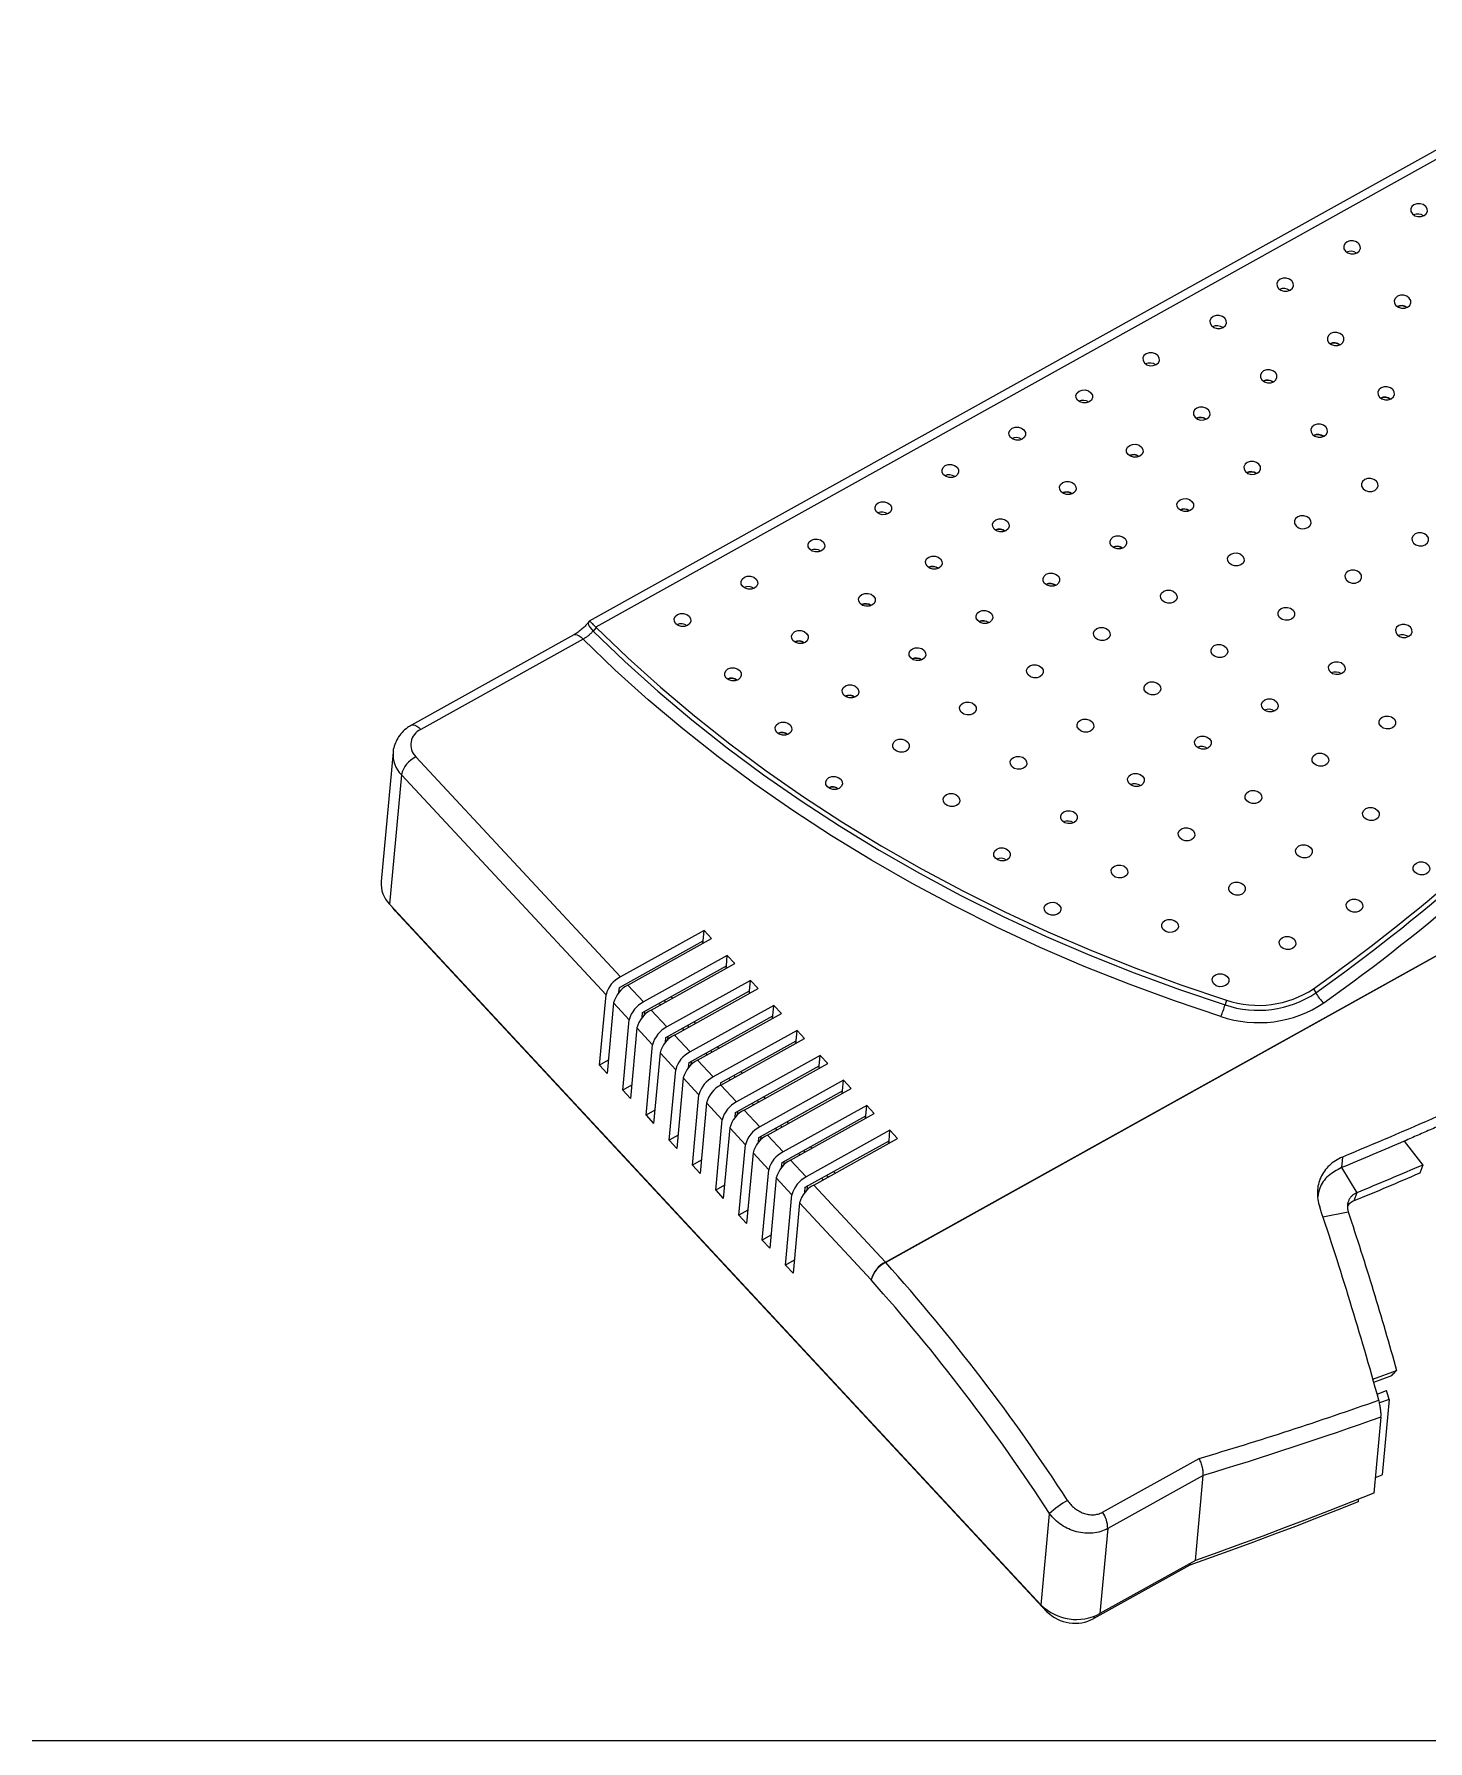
# Model space of a CAD drawing. Header units: inches. Extents: x 1230 to 3313, y 237 to 1043.
# Drawn here: x 1659.7 to 1742.6, y 631.4 to 732.9 of the extents above; entities that cross this region are included whole.
import ezdxf

# ---------------------------------------------------------------- set-up
doc = ezdxf.new("R2010")
doc.units = ezdxf.units.IN

msp = doc.modelspace()

# ---------------------------------------------------------------- linework, layer by layer
at = {"color": 7, "linetype": 'Continuous', "lineweight": 15}
for p, q in [((1755.508, 732.923), (1692.712, 697.983)), ((1756.212, 732.759), (1693.094, 697.641)), ((1710.334, 659.851), (1796.607, 707.852)), ((1796.625, 707.833), (1710.352, 659.831)), ((1692.709, 697.981), (1692.661, 697.921)), ((1691.793, 697.178), (1682.133, 691.803)), ((1692.336, 696.924), (1682.676, 691.55)), ((1693.112, 697.622), (1692.935, 697.402)), ((1681.032, 690.189), (1680.323, 682.493)), ((1682.383, 689.915), (1694.559, 676.818)), ((1681.529, 688.851), (1680.82, 681.156)), ((1693.705, 675.754), (1681.529, 688.851)), ((1719.603, 639.441), (1680.82, 681.156)), ((1681.161, 680.757), (1680.993, 680.969)), ((1719.945, 639.042), (1681.161, 680.757)), ((1699.54, 679.59), (1694.559, 676.818)), ((1699.483, 678.969), (1699.54, 679.59)), ((1699.991, 679.105), (1699.54, 679.59)), ((1694.502, 676.198), (1699.483, 678.969)), ((1695.01, 676.333), (1699.991, 679.105)), ((1699.469, 678.814), (1699.483, 678.969)), ((1695.885, 674.71), (1700.866, 677.482)), ((1700.923, 678.102), (1695.942, 675.331)), ((1696.393, 674.846), (1701.374, 677.617)), ((1700.852, 677.326), (1700.866, 677.482)), ((1700.866, 677.482), (1700.923, 678.102)), ((1701.374, 677.617), (1700.923, 678.102)), ((1702.306, 676.615), (1697.325, 673.843)), ((1702.249, 675.994), (1702.306, 676.615)), ((1702.757, 676.13), (1702.306, 676.615)), ((1693.319, 671.565), (1693.705, 675.754)), ((1694.473, 675.891), (1694.502, 676.198)), ((1695.01, 676.333), (1695.942, 675.331)), ((1697.165, 675.423), (1697.255, 675.326)), ((1697.268, 673.223), (1702.249, 675.994)), ((1697.654, 675.547), (1697.564, 675.644)), ((1697.776, 673.358), (1702.757, 676.13)), ((1702.235, 675.839), (1702.249, 675.994)), ((1730.629, 675.437), (1730.547, 675.159)), ((1735.812, 676.119), (1735.944, 675.869)), ((1694.156, 675.269), (1693.77, 671.08)), ((1695.088, 674.267), (1694.156, 675.269)), ((1695.856, 674.403), (1695.885, 674.71)), ((1696.001, 674.775), (1695.978, 674.533)), ((1696.393, 674.846), (1697.325, 673.843)), ((1696.852, 675.248), (1696.942, 675.151)), ((1698.651, 671.735), (1703.632, 674.507)), ((1703.689, 675.127), (1698.708, 672.356)), ((1699.159, 671.871), (1704.14, 674.642)), ((1703.618, 674.351), (1703.632, 674.507)), ((1703.632, 674.507), (1703.689, 675.127)), ((1704.14, 674.642), (1703.689, 675.127)), ((1694.702, 670.078), (1695.088, 674.267)), ((1695.539, 673.782), (1695.153, 669.593)), ((1696.471, 672.779), (1695.539, 673.782)), ((1698.235, 673.761), (1698.325, 673.664)), ((1698.548, 673.935), (1698.638, 673.838)), ((1699.037, 674.06), (1698.947, 674.157)), ((1705.072, 673.64), (1700.091, 670.868)), ((1705.015, 673.019), (1705.072, 673.64)), ((1705.523, 673.155), (1705.072, 673.64)), ((1696.085, 668.59), (1696.471, 672.779)), ((1697.239, 672.916), (1697.268, 673.223)), ((1697.383, 673.287), (1697.361, 673.045)), ((1697.776, 673.358), (1698.708, 672.356)), ((1699.931, 672.448), (1700.021, 672.351)), ((1700.42, 672.572), (1700.33, 672.669)), ((1700.512, 670.514), (1705.015, 673.019)), ((1700.542, 670.383), (1705.523, 673.155)), ((1705, 672.864), (1705.015, 673.019)), ((1693.841, 671.856), (1693.319, 671.565)), ((1693.319, 671.565), (1693.77, 671.08)), ((1696.922, 672.294), (1696.536, 668.105)), ((1697.854, 671.292), (1696.922, 672.294)), ((1698.622, 671.428), (1698.651, 671.735)), ((1698.766, 671.8), (1698.744, 671.558)), ((1699.159, 671.871), (1700.091, 670.868)), ((1699.618, 672.273), (1699.708, 672.176)), ((1701.417, 668.76), (1706.398, 671.532)), ((1706.455, 672.152), (1701.474, 669.381)), ((1701.925, 668.896), (1706.906, 671.667)), ((1706.383, 671.376), (1706.398, 671.532)), ((1706.398, 671.532), (1706.455, 672.152)), ((1706.906, 671.667), (1706.455, 672.152)), ((1695.224, 670.369), (1694.702, 670.078)), ((1697.468, 667.103), (1697.854, 671.292)), ((1698.305, 670.807), (1697.919, 666.618)), ((1699.237, 669.804), (1698.305, 670.807)), ((1700.512, 670.514), (1700.497, 670.358)), ((1700.542, 670.383), (1701.474, 669.381)), ((1701.001, 670.786), (1701.091, 670.689)), ((1701.314, 670.96), (1701.404, 670.863)), ((1701.803, 671.085), (1701.713, 671.182)), ((1707.838, 670.665), (1702.857, 667.893)), ((1707.781, 670.044), (1707.838, 670.665)), ((1708.289, 670.18), (1707.838, 670.665)), ((1694.702, 670.078), (1695.153, 669.593)), ((1698.851, 665.615), (1699.237, 669.804)), ((1699.688, 669.319), (1699.302, 665.13)), ((1700.62, 668.317), (1699.688, 669.319)), ((1702.697, 669.473), (1702.787, 669.376)), ((1702.8, 667.273), (1707.781, 670.044)), ((1703.186, 669.597), (1703.096, 669.694)), ((1703.308, 667.408), (1708.289, 670.18)), ((1707.766, 669.889), (1707.781, 670.044)), ((1696.607, 668.881), (1696.085, 668.59)), ((1696.085, 668.59), (1696.536, 668.105)), ((1700.234, 664.128), (1700.62, 668.317)), ((1701.388, 668.453), (1701.417, 668.76)), ((1701.532, 668.825), (1701.51, 668.583)), ((1701.925, 668.896), (1702.857, 667.893)), ((1702.384, 669.298), (1702.474, 669.201)), ((1704.183, 665.785), (1709.164, 668.557)), ((1709.221, 669.177), (1704.24, 666.406)), ((1704.691, 665.921), (1709.672, 668.692)), ((1709.149, 668.401), (1709.164, 668.557)), ((1709.164, 668.557), (1709.221, 669.177)), ((1709.672, 668.692), (1709.221, 669.177)), ((1697.99, 667.394), (1697.468, 667.103)), ((1701.071, 667.832), (1700.685, 663.643)), ((1702.003, 666.829), (1701.071, 667.832)), ((1702.915, 667.337), (1702.893, 667.095)), ((1703.308, 667.408), (1704.24, 666.406)), ((1703.767, 667.811), (1703.857, 667.714)), ((1704.08, 667.985), (1704.17, 667.888)), ((1704.569, 668.11), (1704.479, 668.207)), ((1710.604, 667.69), (1705.623, 664.918)), ((1710.547, 667.069), (1710.604, 667.69)), ((1711.055, 667.205), (1710.604, 667.69)), ((1697.468, 667.103), (1697.919, 666.618)), ((1701.617, 662.64), (1702.003, 666.829)), ((1702.454, 666.344), (1702.068, 662.155)), ((1703.386, 665.342), (1702.454, 666.344)), ((1702.771, 666.966), (1702.8, 667.273)), ((1705.15, 666.323), (1705.24, 666.226)), ((1705.463, 666.498), (1705.553, 666.401)), ((1705.566, 664.298), (1710.547, 667.069)), ((1705.952, 666.622), (1705.862, 666.719)), ((1706.074, 664.433), (1711.055, 667.205)), ((1710.532, 666.914), (1710.547, 667.069)), ((1699.373, 665.906), (1698.851, 665.615)), ((1698.851, 665.615), (1699.302, 665.13)), ((1703, 661.153), (1703.386, 665.342)), ((1704.154, 665.478), (1704.183, 665.785)), ((1704.298, 665.85), (1704.276, 665.608)), ((1704.691, 665.921), (1705.623, 664.918)), ((1737.528, 666.099), (1737.47, 665.468)), ((1737.47, 665.468), (1738.377, 663.973)), ((1742.305, 665.626), (1742.129, 665.142)), ((1700.756, 664.419), (1700.234, 664.128)), ((1703.837, 664.857), (1703.451, 660.668)), ((1704.769, 663.854), (1703.837, 664.857)), ((1705.537, 663.991), (1705.566, 664.298)), ((1705.681, 664.362), (1705.659, 664.12)), ((1706.074, 664.433), (1710.334, 659.851)), ((1706.533, 664.836), (1706.623, 664.739)), ((1706.846, 665.01), (1706.936, 664.913)), ((1707.335, 665.135), (1707.245, 665.232)), ((1700.234, 664.128), (1700.685, 663.643)), ((1704.383, 659.665), (1704.769, 663.854)), ((1705.22, 663.369), (1704.834, 659.18)), ((1709.48, 658.787), (1705.22, 663.369)), ((1738.377, 663.973), (1738.212, 663.485)), ((1702.139, 662.931), (1701.617, 662.64)), ((1701.617, 662.64), (1702.068, 662.155)), ((1703.522, 661.444), (1703, 661.153)), ((1703, 661.153), (1703.451, 660.668)), ((1704.905, 659.956), (1704.383, 659.665)), ((1704.383, 659.665), (1704.834, 659.18)), ((1739.337, 652.883), (1740.755, 653.403)), ((1739.389, 652.701), (1740.463, 653.098)), ((1740.463, 653.098), (1740.554, 653.193)), ((1739.589, 651.998), (1740.156, 652.204)), ((1740.302, 651.68), (1739.732, 651.474)), ((1740.302, 651.68), (1739.889, 647.198)), ((1739.824, 650.63), (1739.407, 646.105)), ((1723.25, 644.963), (1729.003, 648.164)), ((1729.244, 647.154), (1723.565, 643.995)), ((1728.777, 642.092), (1729.243, 647.15)), ((1738.475, 645.732), (1738.46, 645.576)), ((1719.603, 639.441), (1720.104, 644.878)), ((1723.565, 643.995), (1723.099, 638.933)), ((1728.777, 642.092), (1723.099, 638.933)), ((1728.466, 641.919), (1728.457, 641.816)), ((1728.457, 641.816), (1722.741, 638.636))]:
    msp.add_line(p, q, dxfattribs=at)
at = {"color": 8, "linetype": 'Continuous', "lineweight": 15}
for p, q in [((1681.164, 680.786), (1681.161, 680.757)), ((1736.369, 662.545), (1737.877, 662.83)), ((1719.953, 639.134), (1719.945, 639.042)), ((1722.754, 638.774), (1722.741, 638.636))]:
    msp.add_line(p, q, dxfattribs=at)
msp.add_line((1959.076, 631.358), (1659.563, 631.358))
at = {"color": 7, "linetype": 'Continuous', "lineweight": 15, "flags": 128}
for points in [[(1741.69, 722.226), (1741.836, 722.119), (1742.02, 722.062), (1742.214, 722.064), (1742.389, 722.124), (1742.519, 722.233), (1742.583, 722.375), (1742.572, 722.528), (1742.487, 722.669), (1742.342, 722.776), (1742.158, 722.833), (1741.963, 722.831), (1741.788, 722.771), (1741.658, 722.661), (1741.594, 722.519), (1741.606, 722.366), (1741.69, 722.226)], [(1737.705, 720.008), (1737.851, 719.902), (1738.035, 719.845), (1738.229, 719.847), (1738.404, 719.907), (1738.534, 720.016), (1738.598, 720.158), (1738.587, 720.311), (1738.502, 720.452), (1738.357, 720.559), (1738.173, 720.616), (1737.979, 720.614), (1737.803, 720.554), (1737.674, 720.444), (1737.609, 720.302), (1737.621, 720.149), (1737.705, 720.008)], [(1733.72, 717.791), (1733.866, 717.684), (1734.05, 717.628), (1734.244, 717.629), (1734.42, 717.69), (1734.549, 717.799), (1734.613, 717.941), (1734.602, 718.094), (1734.517, 718.235), (1734.372, 718.342), (1734.188, 718.398), (1733.994, 718.397), (1733.818, 718.336), (1733.689, 718.227), (1733.625, 718.085), (1733.636, 717.932), (1733.72, 717.791)], [(1740.712, 716.775), (1740.857, 716.668), (1741.041, 716.611), (1741.236, 716.613), (1741.411, 716.673), (1741.541, 716.783), (1741.605, 716.925), (1741.594, 717.078), (1741.509, 717.218), (1741.363, 717.325), (1741.179, 717.382), (1740.985, 717.38), (1740.81, 717.32), (1740.68, 717.21), (1740.616, 717.068), (1740.627, 716.915), (1740.712, 716.775)], [(1729.736, 715.574), (1729.881, 715.467), (1730.065, 715.41), (1730.259, 715.412), (1730.435, 715.473), (1730.564, 715.582), (1730.628, 715.724), (1730.617, 715.877), (1730.533, 716.018), (1730.387, 716.125), (1730.203, 716.181), (1730.009, 716.18), (1729.833, 716.119), (1729.704, 716.01), (1729.64, 715.868), (1729.651, 715.715), (1729.736, 715.574)], [(1736.727, 714.558), (1736.872, 714.451), (1737.056, 714.394), (1737.251, 714.396), (1737.426, 714.456), (1737.556, 714.565), (1737.62, 714.708), (1737.609, 714.86), (1737.524, 715.001), (1737.379, 715.108), (1737.195, 715.165), (1737, 715.163), (1736.825, 715.103), (1736.695, 714.993), (1736.631, 714.851), (1736.642, 714.698), (1736.727, 714.558)], [(1725.751, 713.357), (1725.896, 713.25), (1726.08, 713.193), (1726.274, 713.195), (1726.45, 713.255), (1726.579, 713.365), (1726.643, 713.507), (1726.632, 713.66), (1726.548, 713.8), (1726.402, 713.907), (1726.218, 713.964), (1726.024, 713.962), (1725.848, 713.902), (1725.719, 713.793), (1725.655, 713.651), (1725.666, 713.498), (1725.751, 713.357)], [(1732.742, 712.341), (1732.887, 712.234), (1733.071, 712.177), (1733.266, 712.179), (1733.441, 712.239), (1733.571, 712.348), (1733.635, 712.49), (1733.624, 712.643), (1733.539, 712.784), (1733.394, 712.891), (1733.21, 712.948), (1733.015, 712.946), (1732.84, 712.886), (1732.71, 712.776), (1732.646, 712.634), (1732.657, 712.481), (1732.742, 712.341)], [(1722.563, 711.583), (1722.647, 711.443), (1722.659, 711.29), (1722.594, 711.148), (1722.465, 711.038), (1722.289, 710.978), (1722.095, 710.976), (1721.911, 711.033), (1721.766, 711.14), (1721.681, 711.281), (1721.67, 711.434), (1721.734, 711.576), (1721.864, 711.685), (1722.039, 711.745), (1722.233, 711.747), (1722.417, 711.69), (1722.563, 711.583)], [(1739.733, 711.324), (1739.879, 711.217), (1740.063, 711.16), (1740.257, 711.162), (1740.433, 711.222), (1740.562, 711.332), (1740.626, 711.474), (1740.615, 711.627), (1740.53, 711.767), (1740.385, 711.874), (1740.201, 711.931), (1740.007, 711.929), (1739.831, 711.869), (1739.702, 711.76), (1739.638, 711.618), (1739.649, 711.465), (1739.733, 711.324)], [(1728.757, 710.123), (1728.902, 710.017), (1729.086, 709.96), (1729.281, 709.961), (1729.456, 710.022), (1729.586, 710.131), (1729.65, 710.273), (1729.639, 710.426), (1729.554, 710.567), (1729.409, 710.674), (1729.225, 710.731), (1729.03, 710.729), (1728.855, 710.668), (1728.725, 710.559), (1728.661, 710.417), (1728.672, 710.264), (1728.757, 710.123)], [(1718.578, 709.366), (1718.663, 709.226), (1718.674, 709.073), (1718.61, 708.931), (1718.48, 708.821), (1718.305, 708.761), (1718.11, 708.759), (1717.926, 708.816), (1717.781, 708.923), (1717.696, 709.063), (1717.685, 709.216), (1717.749, 709.358), (1717.879, 709.468), (1718.054, 709.528), (1718.249, 709.53), (1718.432, 709.473), (1718.578, 709.366)], [(1735.748, 709.107), (1735.894, 709), (1736.078, 708.943), (1736.272, 708.945), (1736.448, 709.005), (1736.577, 709.115), (1736.641, 709.257), (1736.63, 709.41), (1736.545, 709.55), (1736.4, 709.657), (1736.216, 709.714), (1736.022, 709.712), (1735.846, 709.652), (1735.717, 709.542), (1735.653, 709.4), (1735.664, 709.247), (1735.748, 709.107)], [(1725.569, 708.35), (1725.654, 708.209), (1725.665, 708.056), (1725.601, 707.914), (1725.471, 707.805), (1725.296, 707.744), (1725.102, 707.743), (1724.918, 707.799), (1724.772, 707.906), (1724.687, 708.047), (1724.676, 708.2), (1724.74, 708.342), (1724.87, 708.451), (1725.045, 708.512), (1725.24, 708.513), (1725.424, 708.457), (1725.569, 708.35)], [(1714.593, 707.149), (1714.678, 707.008), (1714.689, 706.855), (1714.625, 706.713), (1714.495, 706.604), (1714.32, 706.544), (1714.125, 706.542), (1713.941, 706.599), (1713.796, 706.706), (1713.711, 706.846), (1713.7, 706.999), (1713.764, 707.141), (1713.894, 707.251), (1714.069, 707.311), (1714.264, 707.313), (1714.448, 707.256), (1714.593, 707.149)], [(1731.764, 706.89), (1731.909, 706.783), (1732.093, 706.726), (1732.287, 706.728), (1732.463, 706.788), (1732.592, 706.898), (1732.656, 707.04), (1732.645, 707.193), (1732.561, 707.333), (1732.415, 707.44), (1732.231, 707.497), (1732.037, 707.495), (1731.861, 707.435), (1731.732, 707.325), (1731.668, 707.183), (1731.679, 707.03), (1731.764, 706.89)], [(1721.584, 706.133), (1721.669, 705.992), (1721.68, 705.839), (1721.616, 705.697), (1721.486, 705.587), (1721.311, 705.527), (1721.117, 705.525), (1720.933, 705.582), (1720.787, 705.689), (1720.703, 705.83), (1720.691, 705.983), (1720.756, 706.125), (1720.885, 706.234), (1721.061, 706.294), (1721.255, 706.296), (1721.439, 706.239), (1721.584, 706.133)], [(1738.755, 705.873), (1738.9, 705.766), (1739.084, 705.709), (1739.279, 705.711), (1739.454, 705.772), (1739.584, 705.881), (1739.648, 706.023), (1739.637, 706.176), (1739.552, 706.317), (1739.407, 706.423), (1739.223, 706.48), (1739.028, 706.478), (1738.853, 706.418), (1738.723, 706.309), (1738.659, 706.167), (1738.67, 706.014), (1738.755, 705.873)], [(1710.608, 704.932), (1710.693, 704.791), (1710.704, 704.638), (1710.64, 704.496), (1710.51, 704.387), (1710.335, 704.327), (1710.14, 704.325), (1709.956, 704.382), (1709.811, 704.488), (1709.726, 704.629), (1709.715, 704.782), (1709.779, 704.924), (1709.909, 705.034), (1710.084, 705.094), (1710.279, 705.096), (1710.463, 705.039), (1710.608, 704.932)], [(1728.576, 705.116), (1728.66, 704.975), (1728.672, 704.822), (1728.607, 704.68), (1728.478, 704.571), (1728.302, 704.511), (1728.108, 704.509), (1727.924, 704.566), (1727.779, 704.673), (1727.694, 704.813), (1727.683, 704.966), (1727.747, 705.108), (1727.877, 705.218), (1728.052, 705.278), (1728.246, 705.28), (1728.43, 705.223), (1728.576, 705.116)], [(1717.599, 703.915), (1717.684, 703.775), (1717.695, 703.622), (1717.631, 703.48), (1717.502, 703.37), (1717.326, 703.31), (1717.132, 703.308), (1716.948, 703.365), (1716.802, 703.472), (1716.718, 703.613), (1716.707, 703.766), (1716.771, 703.908), (1716.9, 704.017), (1717.076, 704.077), (1717.27, 704.079), (1717.454, 704.022), (1717.599, 703.915)], [(1734.77, 703.656), (1734.915, 703.549), (1735.099, 703.492), (1735.294, 703.494), (1735.469, 703.554), (1735.599, 703.664), (1735.663, 703.806), (1735.652, 703.959), (1735.567, 704.099), (1735.422, 704.206), (1735.238, 704.263), (1735.043, 704.261), (1734.868, 704.201), (1734.738, 704.092), (1734.674, 703.95), (1734.685, 703.797), (1734.77, 703.656)], [(1706.623, 702.715), (1706.708, 702.574), (1706.719, 702.421), (1706.655, 702.279), (1706.525, 702.17), (1706.35, 702.109), (1706.155, 702.108), (1705.972, 702.164), (1705.826, 702.271), (1705.741, 702.412), (1705.73, 702.565), (1705.794, 702.707), (1705.924, 702.816), (1706.099, 702.877), (1706.294, 702.878), (1706.478, 702.822), (1706.623, 702.715)], [(1724.591, 702.899), (1724.675, 702.758), (1724.687, 702.605), (1724.623, 702.463), (1724.493, 702.354), (1724.318, 702.294), (1724.123, 702.292), (1723.939, 702.349), (1723.794, 702.455), (1723.709, 702.596), (1723.698, 702.749), (1723.762, 702.891), (1723.892, 703), (1724.067, 703.061), (1724.261, 703.063), (1724.445, 703.006), (1724.591, 702.899)], [(1741.761, 702.639), (1741.907, 702.533), (1742.091, 702.476), (1742.285, 702.478), (1742.461, 702.538), (1742.59, 702.647), (1742.654, 702.789), (1742.643, 702.942), (1742.558, 703.083), (1742.413, 703.19), (1742.229, 703.247), (1742.035, 703.245), (1741.859, 703.185), (1741.73, 703.075), (1741.666, 702.933), (1741.677, 702.78), (1741.761, 702.639)], [(1713.614, 701.698), (1713.699, 701.558), (1713.71, 701.405), (1713.646, 701.263), (1713.517, 701.153), (1713.341, 701.093), (1713.147, 701.091), (1712.963, 701.148), (1712.818, 701.255), (1712.733, 701.395), (1712.722, 701.548), (1712.786, 701.69), (1712.915, 701.8), (1713.091, 701.86), (1713.285, 701.862), (1713.469, 701.805), (1713.614, 701.698)], [(1731.582, 701.882), (1731.667, 701.742), (1731.678, 701.589), (1731.614, 701.447), (1731.484, 701.337), (1731.309, 701.277), (1731.114, 701.275), (1730.931, 701.332), (1730.785, 701.439), (1730.7, 701.579), (1730.689, 701.732), (1730.753, 701.874), (1730.883, 701.984), (1731.058, 702.044), (1731.253, 702.046), (1731.437, 701.989), (1731.582, 701.882)], [(1720.606, 700.682), (1720.691, 700.541), (1720.702, 700.388), (1720.638, 700.246), (1720.508, 700.137), (1720.333, 700.076), (1720.138, 700.075), (1719.954, 700.131), (1719.809, 700.238), (1719.724, 700.379), (1719.713, 700.532), (1719.777, 700.674), (1719.907, 700.783), (1720.082, 700.844), (1720.277, 700.845), (1720.46, 700.789), (1720.606, 700.682)], [(1737.777, 700.422), (1737.922, 700.315), (1738.106, 700.259), (1738.3, 700.26), (1738.476, 700.321), (1738.605, 700.43), (1738.669, 700.572), (1738.658, 700.725), (1738.574, 700.866), (1738.428, 700.973), (1738.244, 701.029), (1738.05, 701.028), (1737.874, 700.967), (1737.745, 700.858), (1737.681, 700.716), (1737.692, 700.563), (1737.777, 700.422)], [(1702.638, 700.498), (1702.723, 700.357), (1702.734, 700.204), (1702.67, 700.062), (1702.54, 699.953), (1702.365, 699.892), (1702.171, 699.89), (1701.987, 699.947), (1701.841, 700.054), (1701.757, 700.195), (1701.745, 700.348), (1701.809, 700.49), (1701.939, 700.599), (1702.114, 700.659), (1702.309, 700.661), (1702.493, 700.604), (1702.638, 700.498)], [(1727.597, 699.665), (1727.682, 699.525), (1727.693, 699.372), (1727.629, 699.23), (1727.499, 699.12), (1727.324, 699.06), (1727.13, 699.058), (1726.946, 699.115), (1726.8, 699.222), (1726.716, 699.362), (1726.704, 699.515), (1726.768, 699.657), (1726.898, 699.767), (1727.073, 699.827), (1727.268, 699.829), (1727.452, 699.772), (1727.597, 699.665)], [(1709.63, 699.481), (1709.714, 699.34), (1709.725, 699.187), (1709.661, 699.045), (1709.532, 698.936), (1709.356, 698.876), (1709.162, 698.874), (1708.978, 698.931), (1708.833, 699.038), (1708.748, 699.178), (1708.737, 699.331), (1708.801, 699.473), (1708.93, 699.583), (1709.106, 699.643), (1709.3, 699.645), (1709.484, 699.588), (1709.63, 699.481)], [(1734.589, 698.649), (1734.673, 698.508), (1734.684, 698.355), (1734.62, 698.213), (1734.491, 698.104), (1734.315, 698.043), (1734.121, 698.041), (1733.937, 698.098), (1733.792, 698.205), (1733.707, 698.346), (1733.696, 698.499), (1733.76, 698.641), (1733.889, 698.75), (1734.065, 698.811), (1734.259, 698.812), (1734.443, 698.755), (1734.589, 698.649)], [(1698.653, 698.28), (1698.738, 698.14), (1698.749, 697.987), (1698.685, 697.845), (1698.555, 697.735), (1698.38, 697.675), (1698.186, 697.673), (1698.002, 697.73), (1697.856, 697.837), (1697.772, 697.978), (1697.76, 698.131), (1697.825, 698.273), (1697.954, 698.382), (1698.13, 698.442), (1698.324, 698.444), (1698.508, 698.387), (1698.653, 698.28)], [(1716.621, 698.465), (1716.706, 698.324), (1716.717, 698.171), (1716.653, 698.029), (1716.523, 697.919), (1716.348, 697.859), (1716.153, 697.857), (1715.969, 697.914), (1715.824, 698.021), (1715.739, 698.162), (1715.728, 698.315), (1715.792, 698.457), (1715.922, 698.566), (1716.097, 698.626), (1716.292, 698.628), (1716.476, 698.571), (1716.621, 698.465)], [(1740.783, 697.189), (1740.928, 697.082), (1741.112, 697.025), (1741.307, 697.027), (1741.482, 697.087), (1741.612, 697.196), (1741.676, 697.338), (1741.665, 697.491), (1741.58, 697.632), (1741.435, 697.739), (1741.251, 697.796), (1741.056, 697.794), (1740.881, 697.734), (1740.751, 697.624), (1740.687, 697.482), (1740.698, 697.329), (1740.783, 697.189)], [(1730.288, 674.465), (1727.541, 675.39), (1724.831, 676.384), (1722.16, 677.448), (1719.532, 678.579), (1716.949, 679.778), (1714.416, 681.041), (1711.933, 682.369), (1709.505, 683.758), (1707.133, 685.209), (1704.821, 686.719), (1702.571, 688.287), (1700.385, 689.91), (1698.267, 691.587), (1696.217, 693.317), (1694.24, 695.096), (1692.336, 696.924)], [(1692.935, 697.402), (1694.823, 695.591), (1696.783, 693.829), (1698.815, 692.116), (1700.915, 690.455), (1703.081, 688.848), (1705.311, 687.296), (1707.603, 685.8), (1709.953, 684.364), (1712.36, 682.987), (1714.82, 681.672), (1717.331, 680.421), (1719.889, 679.234), (1722.493, 678.113), (1725.139, 677.06), (1727.825, 676.074), (1730.547, 675.159)], [(1693.112, 697.622), (1694.995, 695.817), (1696.951, 694.059), (1698.978, 692.351), (1701.072, 690.694), (1703.233, 689.091), (1705.458, 687.542), (1707.744, 686.051), (1710.088, 684.618), (1712.489, 683.245), (1714.942, 681.934), (1717.447, 680.686), (1719.999, 679.502), (1722.596, 678.384), (1725.236, 677.333), (1727.915, 676.351), (1730.629, 675.437)], [(1705.645, 697.264), (1705.729, 697.123), (1705.741, 696.97), (1705.676, 696.828), (1705.547, 696.719), (1705.371, 696.659), (1705.177, 696.657), (1704.993, 696.714), (1704.848, 696.82), (1704.763, 696.961), (1704.752, 697.114), (1704.816, 697.256), (1704.946, 697.366), (1705.121, 697.426), (1705.315, 697.428), (1705.499, 697.371), (1705.645, 697.264)], [(1723.612, 697.448), (1723.697, 697.307), (1723.708, 697.154), (1723.644, 697.012), (1723.514, 696.903), (1723.339, 696.843), (1723.145, 696.841), (1722.961, 696.898), (1722.815, 697.005), (1722.731, 697.145), (1722.719, 697.298), (1722.784, 697.44), (1722.913, 697.55), (1723.089, 697.61), (1723.283, 697.612), (1723.467, 697.555), (1723.612, 697.448)], [(1712.636, 696.247), (1712.721, 696.107), (1712.732, 695.954), (1712.668, 695.812), (1712.538, 695.702), (1712.363, 695.642), (1712.168, 695.64), (1711.984, 695.697), (1711.839, 695.804), (1711.754, 695.945), (1711.743, 696.098), (1711.807, 696.24), (1711.937, 696.349), (1712.112, 696.409), (1712.307, 696.411), (1712.491, 696.354), (1712.636, 696.247)], [(1730.604, 696.431), (1730.688, 696.291), (1730.7, 696.138), (1730.635, 695.996), (1730.506, 695.886), (1730.33, 695.826), (1730.136, 695.824), (1729.952, 695.881), (1729.807, 695.988), (1729.722, 696.129), (1729.711, 696.282), (1729.775, 696.424), (1729.905, 696.533), (1730.08, 696.593), (1730.274, 696.595), (1730.458, 696.538), (1730.604, 696.431)], [(1701.66, 695.047), (1701.744, 694.906), (1701.756, 694.753), (1701.692, 694.611), (1701.562, 694.502), (1701.387, 694.441), (1701.192, 694.44), (1701.008, 694.496), (1700.863, 694.603), (1700.778, 694.744), (1700.767, 694.897), (1700.831, 695.039), (1700.961, 695.148), (1701.136, 695.209), (1701.33, 695.21), (1701.514, 695.154), (1701.66, 695.047)], [(1719.627, 695.231), (1719.712, 695.09), (1719.723, 694.937), (1719.659, 694.795), (1719.53, 694.686), (1719.354, 694.626), (1719.16, 694.624), (1718.976, 694.681), (1718.83, 694.787), (1718.746, 694.928), (1718.735, 695.081), (1718.799, 695.223), (1718.928, 695.333), (1719.104, 695.393), (1719.298, 695.395), (1719.482, 695.338), (1719.627, 695.231)], [(1737.595, 695.415), (1737.68, 695.274), (1737.691, 695.121), (1737.627, 694.979), (1737.497, 694.87), (1737.322, 694.81), (1737.127, 694.808), (1736.943, 694.865), (1736.798, 694.972), (1736.713, 695.112), (1736.702, 695.265), (1736.766, 695.407), (1736.896, 695.517), (1737.071, 695.577), (1737.266, 695.579), (1737.45, 695.522), (1737.595, 695.415)], [(1708.651, 694.03), (1708.736, 693.89), (1708.747, 693.737), (1708.683, 693.595), (1708.553, 693.485), (1708.378, 693.425), (1708.183, 693.423), (1708, 693.48), (1707.854, 693.587), (1707.769, 693.727), (1707.758, 693.88), (1707.822, 694.022), (1707.952, 694.132), (1708.127, 694.192), (1708.322, 694.194), (1708.506, 694.137), (1708.651, 694.03)], [(1726.619, 694.214), (1726.704, 694.074), (1726.715, 693.921), (1726.651, 693.779), (1726.521, 693.669), (1726.346, 693.609), (1726.151, 693.607), (1725.967, 693.664), (1725.822, 693.771), (1725.737, 693.912), (1725.726, 694.064), (1725.79, 694.207), (1725.92, 694.316), (1726.095, 694.376), (1726.289, 694.378), (1726.473, 694.321), (1726.619, 694.214)], [(1715.643, 693.014), (1715.727, 692.873), (1715.738, 692.72), (1715.674, 692.578), (1715.545, 692.469), (1715.369, 692.408), (1715.175, 692.407), (1714.991, 692.463), (1714.846, 692.57), (1714.761, 692.711), (1714.75, 692.864), (1714.814, 693.006), (1714.943, 693.115), (1715.119, 693.176), (1715.313, 693.177), (1715.497, 693.121), (1715.643, 693.014)], [(1733.61, 693.198), (1733.695, 693.057), (1733.706, 692.904), (1733.642, 692.762), (1733.512, 692.653), (1733.337, 692.592), (1733.142, 692.591), (1732.959, 692.647), (1732.813, 692.754), (1732.728, 692.895), (1732.717, 693.048), (1732.781, 693.19), (1732.911, 693.299), (1733.086, 693.36), (1733.281, 693.362), (1733.465, 693.305), (1733.61, 693.198)], [(1704.666, 691.813), (1704.751, 691.672), (1704.762, 691.52), (1704.698, 691.377), (1704.568, 691.268), (1704.393, 691.208), (1704.199, 691.206), (1704.015, 691.263), (1703.869, 691.37), (1703.785, 691.51), (1703.773, 691.663), (1703.838, 691.805), (1703.967, 691.915), (1704.142, 691.975), (1704.337, 691.977), (1704.521, 691.92), (1704.666, 691.813)], [(1722.634, 691.997), (1722.719, 691.857), (1722.73, 691.704), (1722.666, 691.562), (1722.536, 691.452), (1722.361, 691.392), (1722.166, 691.39), (1721.982, 691.447), (1721.837, 691.554), (1721.752, 691.694), (1721.741, 691.847), (1721.805, 691.989), (1721.935, 692.099), (1722.11, 692.159), (1722.305, 692.161), (1722.489, 692.104), (1722.634, 691.997)], [(1740.602, 692.181), (1740.686, 692.041), (1740.697, 691.888), (1740.633, 691.746), (1740.504, 691.636), (1740.328, 691.576), (1740.134, 691.574), (1739.95, 691.631), (1739.805, 691.738), (1739.72, 691.878), (1739.709, 692.031), (1739.773, 692.173), (1739.902, 692.283), (1740.078, 692.343), (1740.272, 692.345), (1740.456, 692.288), (1740.602, 692.181)], [(1711.658, 690.797), (1711.742, 690.656), (1711.753, 690.503), (1711.689, 690.361), (1711.56, 690.251), (1711.384, 690.191), (1711.19, 690.189), (1711.006, 690.246), (1710.861, 690.353), (1710.776, 690.494), (1710.765, 690.647), (1710.829, 690.789), (1710.958, 690.898), (1711.134, 690.958), (1711.328, 690.96), (1711.512, 690.903), (1711.658, 690.797)], [(1729.625, 690.981), (1729.71, 690.84), (1729.721, 690.687), (1729.657, 690.545), (1729.527, 690.436), (1729.352, 690.375), (1729.158, 690.374), (1728.974, 690.43), (1728.828, 690.537), (1728.744, 690.678), (1728.732, 690.831), (1728.797, 690.973), (1728.926, 691.082), (1729.102, 691.143), (1729.296, 691.144), (1729.48, 691.088), (1729.625, 690.981)], [(1718.649, 689.78), (1718.734, 689.639), (1718.745, 689.486), (1718.681, 689.344), (1718.551, 689.235), (1718.376, 689.175), (1718.181, 689.173), (1717.997, 689.23), (1717.852, 689.337), (1717.767, 689.477), (1717.756, 689.63), (1717.82, 689.772), (1717.95, 689.882), (1718.125, 689.942), (1718.32, 689.944), (1718.504, 689.887), (1718.649, 689.78)], [(1736.617, 689.964), (1736.701, 689.823), (1736.713, 689.671), (1736.648, 689.528), (1736.519, 689.419), (1736.343, 689.359), (1736.149, 689.357), (1735.965, 689.414), (1735.82, 689.521), (1735.735, 689.661), (1735.724, 689.814), (1735.788, 689.956), (1735.918, 690.066), (1736.093, 690.126), (1736.287, 690.128), (1736.471, 690.071), (1736.617, 689.964)], [(1707.673, 688.579), (1707.757, 688.439), (1707.769, 688.286), (1707.704, 688.144), (1707.575, 688.034), (1707.399, 687.974), (1707.205, 687.972), (1707.021, 688.029), (1706.876, 688.136), (1706.791, 688.277), (1706.78, 688.43), (1706.844, 688.572), (1706.974, 688.681), (1707.149, 688.741), (1707.343, 688.743), (1707.527, 688.686), (1707.673, 688.579)], [(1725.64, 688.764), (1725.725, 688.623), (1725.736, 688.47), (1725.672, 688.328), (1725.543, 688.218), (1725.367, 688.158), (1725.173, 688.156), (1724.989, 688.213), (1724.843, 688.32), (1724.759, 688.461), (1724.748, 688.614), (1724.812, 688.756), (1724.941, 688.865), (1725.117, 688.925), (1725.311, 688.927), (1725.495, 688.87), (1725.64, 688.764)], [(1714.664, 687.563), (1714.749, 687.422), (1714.76, 687.269), (1714.696, 687.127), (1714.566, 687.018), (1714.391, 686.958), (1714.196, 686.956), (1714.012, 687.013), (1713.867, 687.119), (1713.782, 687.26), (1713.771, 687.413), (1713.835, 687.555), (1713.965, 687.665), (1714.14, 687.725), (1714.335, 687.727), (1714.519, 687.67), (1714.664, 687.563)], [(1732.632, 687.747), (1732.716, 687.606), (1732.728, 687.453), (1732.664, 687.311), (1732.534, 687.202), (1732.359, 687.142), (1732.164, 687.14), (1731.98, 687.197), (1731.835, 687.304), (1731.75, 687.444), (1731.739, 687.597), (1731.803, 687.739), (1731.933, 687.849), (1732.108, 687.909), (1732.302, 687.911), (1732.486, 687.854), (1732.632, 687.747)], [(1721.655, 686.546), (1721.74, 686.406), (1721.751, 686.253), (1721.687, 686.111), (1721.558, 686.001), (1721.382, 685.941), (1721.188, 685.939), (1721.004, 685.996), (1720.858, 686.103), (1720.774, 686.244), (1720.763, 686.397), (1720.827, 686.539), (1720.956, 686.648), (1721.132, 686.708), (1721.326, 686.71), (1721.51, 686.653), (1721.655, 686.546)], [(1739.623, 686.73), (1739.708, 686.59), (1739.719, 686.437), (1739.655, 686.295), (1739.525, 686.185), (1739.35, 686.125), (1739.155, 686.123), (1738.972, 686.18), (1738.826, 686.287), (1738.741, 686.428), (1738.73, 686.581), (1738.794, 686.723), (1738.924, 686.832), (1739.099, 686.892), (1739.294, 686.894), (1739.478, 686.837), (1739.623, 686.73)], [(1728.647, 685.53), (1728.732, 685.389), (1728.743, 685.236), (1728.679, 685.094), (1728.549, 684.985), (1728.374, 684.925), (1728.179, 684.923), (1727.995, 684.98), (1727.85, 685.086), (1727.765, 685.227), (1727.754, 685.38), (1727.818, 685.522), (1727.948, 685.631), (1728.123, 685.692), (1728.318, 685.694), (1728.501, 685.637), (1728.647, 685.53)], [(1735.638, 684.513), (1735.723, 684.373), (1735.734, 684.22), (1735.67, 684.078), (1735.54, 683.968), (1735.365, 683.908), (1735.171, 683.906), (1734.987, 683.963), (1734.841, 684.07), (1734.757, 684.21), (1734.745, 684.363), (1734.809, 684.505), (1734.939, 684.615), (1735.114, 684.675), (1735.309, 684.677), (1735.493, 684.62), (1735.638, 684.513)], [(1717.671, 684.329), (1717.755, 684.189), (1717.766, 684.036), (1717.702, 683.894), (1717.573, 683.784), (1717.397, 683.724), (1717.203, 683.722), (1717.019, 683.779), (1716.874, 683.886), (1716.789, 684.026), (1716.778, 684.179), (1716.842, 684.321), (1716.971, 684.431), (1717.147, 684.491), (1717.341, 684.493), (1717.525, 684.436), (1717.671, 684.329)], [(1742.63, 683.497), (1742.714, 683.356), (1742.725, 683.203), (1742.661, 683.061), (1742.532, 682.952), (1742.356, 682.891), (1742.162, 682.89), (1741.978, 682.946), (1741.833, 683.053), (1741.748, 683.194), (1741.737, 683.347), (1741.801, 683.489), (1741.93, 683.598), (1742.106, 683.659), (1742.3, 683.66), (1742.484, 683.604), (1742.63, 683.497)], [(1724.662, 683.313), (1724.747, 683.172), (1724.758, 683.019), (1724.694, 682.877), (1724.564, 682.768), (1724.389, 682.707), (1724.194, 682.706), (1724.01, 682.762), (1723.865, 682.869), (1723.78, 683.01), (1723.769, 683.163), (1723.833, 683.305), (1723.963, 683.414), (1724.138, 683.475), (1724.333, 683.476), (1724.517, 683.42), (1724.662, 683.313)], [(1731.653, 682.296), (1731.738, 682.156), (1731.749, 682.003), (1731.685, 681.861), (1731.555, 681.751), (1731.38, 681.691), (1731.186, 681.689), (1731.002, 681.746), (1730.856, 681.853), (1730.772, 681.993), (1730.76, 682.146), (1730.825, 682.288), (1730.954, 682.398), (1731.13, 682.458), (1731.324, 682.46), (1731.508, 682.403), (1731.653, 682.296)], [(1720.677, 681.096), (1720.762, 680.955), (1720.773, 680.802), (1720.709, 680.66), (1720.579, 680.55), (1720.404, 680.49), (1720.209, 680.488), (1720.025, 680.545), (1719.88, 680.652), (1719.795, 680.793), (1719.784, 680.946), (1719.848, 681.088), (1719.978, 681.197), (1720.153, 681.257), (1720.348, 681.259), (1720.532, 681.202), (1720.677, 681.096)], [(1738.645, 681.28), (1738.729, 681.139), (1738.741, 680.986), (1738.676, 680.844), (1738.547, 680.735), (1738.371, 680.674), (1738.177, 680.672), (1737.993, 680.729), (1737.848, 680.836), (1737.763, 680.977), (1737.752, 681.13), (1737.816, 681.272), (1737.946, 681.381), (1738.121, 681.441), (1738.315, 681.443), (1738.499, 681.386), (1738.645, 681.28)], [(1727.668, 680.079), (1727.753, 679.938), (1727.764, 679.785), (1727.7, 679.643), (1727.571, 679.534), (1727.395, 679.474), (1727.201, 679.472), (1727.017, 679.529), (1726.871, 679.636), (1726.787, 679.776), (1726.776, 679.929), (1726.84, 680.071), (1726.969, 680.181), (1727.145, 680.241), (1727.339, 680.243), (1727.523, 680.186), (1727.668, 680.079)], [(1734.66, 679.062), (1734.744, 678.922), (1734.756, 678.769), (1734.692, 678.627), (1734.562, 678.517), (1734.387, 678.457), (1734.192, 678.455), (1734.008, 678.512), (1733.863, 678.619), (1733.778, 678.76), (1733.767, 678.913), (1733.831, 679.055), (1733.961, 679.164), (1734.136, 679.224), (1734.33, 679.226), (1734.514, 679.169), (1734.66, 679.062)], [(1730.675, 676.845), (1730.76, 676.705), (1730.771, 676.552), (1730.707, 676.41), (1730.577, 676.3), (1730.402, 676.24), (1730.207, 676.238), (1730.023, 676.295), (1729.878, 676.402), (1729.793, 676.543), (1729.782, 676.695), (1729.846, 676.838), (1729.976, 676.947), (1730.151, 677.007), (1730.346, 677.009), (1730.529, 676.952), (1730.675, 676.845)], [(1739.493, 647.037), (1739.59, 647.076), (1739.689, 647.117), (1739.789, 647.157), (1739.889, 647.198)], [(1739.407, 646.105), (1738.093, 645.58), (1736.775, 645.062), (1735.453, 644.551), (1734.126, 644.046), (1732.795, 643.548), (1731.46, 643.056), (1730.121, 642.571), (1728.777, 642.092)], [(1738.46, 645.576), (1737.223, 645.086), (1735.982, 644.601), (1734.737, 644.122), (1733.489, 643.649), (1732.236, 643.182), (1730.98, 642.721), (1729.72, 642.265), (1728.457, 641.816)]]:
    msp.add_lwpolyline(points, dxfattribs=at)
at = {"color": 8, "linetype": 'Continuous', "lineweight": 15, "flags": 128}
for points in [[(1692.66, 697.92), (1692.647, 697.893), (1692.645, 697.841), (1692.665, 697.774), (1692.705, 697.694), (1692.765, 697.604), (1692.842, 697.506), (1692.935, 697.402)], [(1691.793, 697.178), (1691.811, 697.186), (1691.894, 697.2), (1691.992, 697.179), (1692.101, 697.125), (1692.218, 697.039), (1692.336, 696.924)], [(1682.133, 691.803), (1682.151, 691.812), (1682.234, 691.825), (1682.333, 691.805), (1682.442, 691.75), (1682.558, 691.664), (1682.676, 691.55)]]:
    msp.add_lwpolyline(points, dxfattribs=at)
at = {"color": 7, "linetype": 'Continuous', "lineweight": 15}
for centre, radius, start, end in [((1742.012, 721.611), 0.608, 54.96685, 114.50715), ((1738.027, 719.394), 0.608, 54.96685, 114.50715), ((1734.042, 717.177), 0.608, 54.96685, 114.50715), ((1741.033, 716.16), 0.608, 54.96685, 114.50715), ((1741.034, 716.17), 0.579, 55.73414, 113.73986), ((1730.057, 714.96), 0.608, 54.96685, 114.50715), ((1737.048, 713.943), 0.608, 54.96685, 114.50715), ((1737.049, 713.953), 0.579, 55.73414, 113.73986), ((1726.072, 712.743), 0.608, 54.96685, 114.50715), ((1733.063, 711.726), 0.608, 54.96685, 114.50715), ((1733.064, 711.736), 0.579, 55.73414, 113.73986), ((1722.087, 710.525), 0.608, 54.96685, 114.50715), ((1740.055, 710.71), 0.608, 54.96685, 114.50715), ((1740.056, 710.719), 0.579, 55.73414, 113.73986), ((1729.079, 709.509), 0.608, 54.96685, 114.50715), ((1729.079, 709.519), 0.579, 55.73414, 113.73986), ((1736.07, 708.492), 0.608, 54.96685, 114.50715), ((1736.071, 708.502), 0.579, 55.73414, 113.73986), ((1718.102, 708.308), 0.608, 54.96685, 114.50715), ((1667.197, 772.452), 118.271, 305.46076, 327.44147), ((1667.236, 772.334), 118.432, 305.46076, 327.44147), ((1667.39, 772.186), 118.984, 305.46076, 327.44147), ((1725.094, 707.292), 0.608, 54.96685, 114.50715), ((1725.095, 707.301), 0.579, 55.73414, 113.73986), ((1714.117, 706.091), 0.608, 54.96685, 114.50715), ((1732.085, 706.275), 0.608, 54.96685, 114.50715), ((1732.086, 706.285), 0.579, 55.73414, 113.73986), ((1721.109, 705.075), 0.608, 54.96685, 114.50715), ((1721.11, 705.084), 0.579, 55.73414, 113.73986), ((1710.132, 703.874), 0.608, 54.96685, 114.50715), ((1728.1, 704.058), 0.608, 54.96685, 114.50715), ((1728.101, 704.068), 0.579, 55.73414, 113.73986), ((1717.124, 702.857), 0.608, 54.96685, 114.50715), ((1717.125, 702.867), 0.579, 55.73414, 113.73986), ((1706.148, 701.657), 0.608, 54.96685, 114.50715), ((1724.115, 701.841), 0.608, 54.96685, 114.50715), ((1724.116, 701.851), 0.579, 55.73414, 113.73986), ((1713.139, 700.64), 0.608, 54.96685, 114.50715), ((1713.14, 700.65), 0.579, 55.73414, 113.73986), ((1702.163, 699.44), 0.608, 54.96685, 114.50715), ((1720.13, 699.624), 0.608, 54.96685, 114.50715), ((1720.131, 699.633), 0.579, 55.73414, 113.73986), ((1709.154, 698.423), 0.608, 54.96685, 114.50715), ((1709.155, 698.433), 0.579, 55.73414, 113.73986), ((1698.178, 697.223), 0.608, 54.96685, 114.50715), ((1716.145, 697.407), 0.608, 54.96685, 114.50715), ((1716.146, 697.416), 0.579, 55.73414, 113.73986), ((1705.169, 696.206), 0.608, 54.96685, 114.50715), ((1705.17, 696.216), 0.579, 55.73414, 113.73986), ((1741.104, 696.574), 0.608, 54.96685, 114.50715), ((1712.161, 695.19), 0.608, 54.96685, 114.50715), ((1712.161, 695.199), 0.579, 55.73414, 113.73986), ((1737.12, 694.357), 0.608, 54.96685, 114.50715), ((1701.184, 693.989), 0.608, 54.96685, 114.50715), ((1701.185, 693.999), 0.579, 55.73414, 113.73986), ((1708.176, 692.972), 0.608, 54.96685, 114.50715), ((1708.177, 692.982), 0.579, 55.73414, 113.73986), ((1733.135, 692.14), 0.608, 54.96685, 114.50715), ((1683.102, 690.629), 1.014, 114.8172, 224.83022), ((1704.191, 690.755), 0.608, 54.96685, 114.50715), ((1704.192, 690.765), 0.579, 55.73414, 113.73986), ((1683.135, 688.435), 1.66, 116.97304, 165.51404), ((1729.15, 689.923), 0.608, 54.96685, 114.50715), ((1707.197, 687.522), 0.608, 54.96685, 114.50715), ((1707.198, 687.531), 0.579, 55.73414, 113.73986), ((1725.165, 687.706), 0.608, 54.96685, 114.50715), ((1721.18, 685.488), 0.608, 54.96685, 114.50715), ((1717.195, 683.271), 0.608, 54.96685, 114.50715), ((1682.046, 682.372), 1.727, 175.9783, 224.78046), ((1695.312, 675.339), 1.66, 116.97304, 165.51404), ((1695.763, 674.854), 1.66, 116.97304, 165.51404), ((1732.524, 680.993), 6.161, 251.27972, 303.7173), ((1732.528, 681.04), 5.916, 251.27972, 303.7173), ((1737.762, 676.827), 2.055, 207.77481, 229.15998), ((1696.695, 673.852), 1.66, 116.97304, 165.51404), ((1697.146, 673.367), 1.66, 116.97304, 165.51404), ((1732.533, 681.1), 7.004, 251.30808, 303.68894), ((1725.691, 676.573), 5.058, 335.36476, 343.75739), ((1698.078, 672.364), 1.66, 116.97304, 165.51404), ((1698.529, 671.879), 1.66, 116.97304, 165.51404), ((1699.461, 670.877), 1.66, 116.97304, 165.51404), ((1699.912, 670.392), 1.66, 116.97304, 165.51404), ((1700.844, 669.389), 1.66, 116.97304, 165.51404), ((1701.295, 668.904), 1.66, 116.97304, 165.51404), ((1702.227, 667.902), 1.66, 116.97304, 165.51404), ((1702.678, 667.417), 1.66, 116.97304, 165.51404), ((1703.61, 666.414), 1.66, 116.97304, 165.51404), ((1704.061, 665.929), 1.66, 116.97304, 165.51404), ((1704.993, 664.927), 1.66, 116.97304, 165.51404), ((1705.444, 664.442), 1.66, 116.97304, 165.51404), ((1706.376, 663.439), 1.66, 116.97304, 165.51404), ((1706.826, 662.954), 1.66, 116.97304, 165.51404), ((1711.087, 658.372), 1.66, 116.97304, 165.51404), ((1711.132, 658.294), 1.724, 116.88943, 163.37123), ((1709.078, 658.684), 1.715, 42.01781, 42.91164), ((1623.697, 582.425), 116.193, 32.97611, 41.77344), ((1624.384, 582.774), 114.102, 32.97611, 41.77344), ((1723.184, 641.831), 4.333, 117.68865, 135.30676), ((1721.826, 643.963), 1.74, 1.03449, 35.06761), ((1721.697, 641.565), 2.983, 225.41434, 298.0402), ((1721.619, 640.742), 2.386, 225.41434, 298.0402)]:
    msp.add_arc(centre, radius, start, end, dxfattribs=at)
at = {"color": 8, "linetype": 'Continuous', "lineweight": 15}
msp.add_arc((1682.754, 690.067), 1.726, 175.72165, 224.78756, dxfattribs=at)
at = {"color": 7, "linetype": 'Continuous', "lineweight": 15}
for centre, major_axis, start_param, end_param in [((1729.086, 639.192), (-13.186, 56.119), 4.8812748, 5.0980645), ((1729.844, 639.613), (-12.948, 55.11), 4.8783964, 4.8881455)]:
    msp.add_ellipse(centre, major_axis=major_axis, ratio=0.2317681, start_param=start_param, end_param=end_param, dxfattribs=at)
for points, knots in [([(1692.658, 697.922), (1692.611, 697.865), (1692.502, 697.731), (1692.291, 697.529), (1692.051, 697.338), (1691.878, 697.223), (1691.799, 697.182), (1691.793, 697.179)], [0, 0, 0, 0, 0.1957737, 0.4560791, 0.7185212, 0.9798516, 1, 1, 1, 1]), ([(1693.094, 697.641), (1693.063, 697.673), (1693.001, 697.74), (1692.919, 697.823), (1692.848, 697.891), (1692.79, 697.941), (1692.746, 697.973), (1692.718, 697.987), (1692.713, 697.982), (1692.711, 697.979)], [0, 0, 0, 0, 0.1439468, 0.2922051, 0.4361192, 0.5839749, 0.7325861, 0.8849625, 1, 1, 1, 1]), ([(1692.935, 697.402), (1692.894, 697.353), (1692.849, 697.306), (1692.756, 697.215), (1692.706, 697.172), (1692.604, 697.091), (1692.551, 697.052), (1692.444, 696.983), (1692.39, 696.952), (1692.336, 696.924)], [0, 0, 0, 0, 0.25, 0.25, 0.5, 0.5, 0.75, 0.75, 1, 1, 1, 1]), ([(1682.133, 691.803), (1682.052, 691.755), (1681.845, 691.63), (1681.557, 691.373), (1681.295, 691.031), (1681.123, 690.651), (1681.039, 690.367), (1681.037, 690.214), (1681.037, 690.197)], [0, 0, 0, 0, 0.1367829, 0.3514549, 0.5640423, 0.7715478, 0.9738122, 1, 1, 1, 1]), ([(1779.538, 689.473), (1776.335, 687.141), (1773.057, 684.901), (1766.351, 680.616), (1759.497, 676.525), (1752.348, 672.825), (1745.05, 669.319), (1741.327, 667.662), (1737.528, 666.099)], [0, 0, 0, 0, 0.25, 0.25, 0.5, 0.75, 0.75, 1, 1, 1, 1]), ([(1746.077, 669.228), (1745.808, 669.104), (1745.272, 668.856), (1744.465, 668.488), (1743.655, 668.123), (1742.843, 667.762), (1742.029, 667.403), (1741.484, 667.166), (1741.212, 667.047)], [0, 0, 0, 0, 0.16653682, 0.33312161, 0.49975735, 0.66644702, 0.83319358, 1, 1, 1, 1]), ([(1737.528, 666.099), (1737.232, 665.977), (1736.972, 665.812), (1736.64, 665.5), (1736.542, 665.388), (1736.37, 665.149), (1736.297, 665.022), (1736.175, 664.753), (1736.129, 664.614), (1736.064, 664.329), (1736.045, 664.181), (1736.031, 663.732), (1736.077, 663.433), (1736.177, 663.134)], [0, 0, 0, 0, 0.25, 0.25, 0.375, 0.375, 0.5, 0.5, 0.625, 0.625, 0.75, 0.75, 1, 1, 1, 1]), ([(1737.47, 665.468), (1737.197, 665.319), (1736.649, 665.022), (1736.165, 664.38), (1736.087, 663.91), (1736.058, 663.733)], [0, 0, 0, 0, 0.38210776, 0.76671324, 1, 1, 1, 1]), ([(1738.377, 663.973), (1738.321, 663.95), (1738.272, 663.925), (1738.202, 663.88), (1738.179, 663.864), (1738.136, 663.83), (1738.114, 663.811), (1738.073, 663.772), (1738.054, 663.752), (1738.018, 663.71), (1738, 663.688), (1737.969, 663.644), (1737.954, 663.62), (1737.926, 663.572), (1737.913, 663.547), (1737.89, 663.495), (1737.88, 663.469), (1737.862, 663.416), (1737.854, 663.388), (1737.842, 663.334), (1737.837, 663.305), (1737.831, 663.262), (1737.829, 663.247), (1737.827, 663.218), (1737.826, 663.204), (1737.823, 663.128), (1737.826, 663.07), (1737.843, 662.952), (1737.856, 662.893), (1737.877, 662.83)], [0, 0, 0, 0, 0.125, 0.125, 0.1875, 0.1875, 0.25, 0.25, 0.3125, 0.3125, 0.375, 0.375, 0.4375, 0.4375, 0.5, 0.5, 0.5625, 0.5625, 0.625, 0.625, 0.6875, 0.6875, 0.71875, 0.71875, 0.75, 0.75, 0.875, 0.875, 1, 1, 1, 1]), ([(1738.212, 663.485), (1738.104, 663.432), (1737.945, 663.356), (1737.856, 663.215), (1737.828, 663.171)], [0, 0, 0, 0, 0.6824161, 1, 1, 1, 1]), ([(1737.877, 662.83), (1738.386, 661.292), (1738.883, 659.73), (1739.844, 656.58), (1740.308, 654.993), (1740.755, 653.403)], [0, 0, 0, 0, 0.5, 0.5, 1, 1, 1, 1]), ([(1739.824, 650.63), (1739.829, 650.69), (1739.83, 650.758), (1739.824, 650.913), (1739.816, 650.997), (1739.793, 651.174), (1739.777, 651.268), (1739.739, 651.453), (1739.717, 651.547), (1739.692, 651.637)], [0, 0, 0, 0, 0.25, 0.25, 0.5, 0.5, 0.75, 0.75, 1, 1, 1, 1]), ([(1729.244, 647.154), (1729.252, 647.217), (1729.253, 647.289), (1729.24, 647.447), (1729.226, 647.533), (1729.183, 647.711), (1729.155, 647.804), (1729.087, 647.986), (1729.046, 648.078), (1729.003, 648.164)], [0, 0, 0, 0, 0.25, 0.25, 0.5, 0.5, 0.75, 0.75, 1, 1, 1, 1]), ([(1721.171, 645.668), (1721.227, 645.582), (1721.289, 645.501), (1721.427, 645.349), (1721.503, 645.277), (1721.662, 645.147), (1721.747, 645.089), (1721.925, 644.987), (1722.019, 644.943), (1722.209, 644.874), (1722.307, 644.848), (1722.505, 644.815), (1722.603, 644.808), (1722.798, 644.816), (1722.896, 644.831), (1723.079, 644.881), (1723.167, 644.917), (1723.25, 644.963)], [0, 0, 0, 0, 0.125, 0.125, 0.25, 0.25, 0.375, 0.375, 0.5, 0.5, 0.625, 0.625, 0.75, 0.75, 0.875, 0.875, 1, 1, 1, 1]), ([(1723.565, 643.995), (1723.432, 643.92), (1723.291, 643.861), (1722.994, 643.77), (1722.837, 643.738), (1722.52, 643.706), (1722.359, 643.705), (1722.033, 643.732), (1721.869, 643.76), (1721.551, 643.844), (1721.393, 643.9), (1721.09, 644.038), (1720.946, 644.118), (1720.673, 644.302), (1720.543, 644.406), (1720.307, 644.629), (1720.2, 644.75), (1720.104, 644.878)], [0, 0, 0, 0, 0.125, 0.125, 0.25, 0.25, 0.375, 0.375, 0.5, 0.5, 0.625, 0.625, 0.75, 0.75, 0.875, 0.875, 1, 1, 1, 1])]:
    msp.add_open_spline(points, degree=3, knots=knots, dxfattribs=at)
for points in [[(1693.094, 697.641), (1693.1, 697.634), (1693.106, 697.628), (1693.112, 697.622)], [(1741.212, 667.048), (1739.973, 666.511), (1738.726, 665.984), (1737.47, 665.468)], [(1741.212, 667.048), (1741.576, 666.574), (1741.94, 666.1), (1742.305, 665.626)], [(1742.305, 665.626), (1741.004, 665.063), (1739.695, 664.512), (1738.377, 663.973)], [(1742.129, 665.142), (1740.832, 664.578), (1739.527, 664.026), (1738.212, 663.485)], [(1740.554, 653.193), (1740.621, 653.263), (1740.688, 653.333), (1740.755, 653.403)], [(1729.003, 648.164), (1732.617, 649.234), (1736.179, 650.389), (1739.692, 651.637)], [(1739.824, 650.63), (1736.346, 649.383), (1732.819, 648.226), (1729.243, 647.15)], [(1729.243, 647.15), (1729.243, 647.151), (1729.244, 647.153), (1729.244, 647.154)]]:
    msp.add_open_spline(points, degree=3, dxfattribs=at)

doc.saveas('drawing.dxf')
